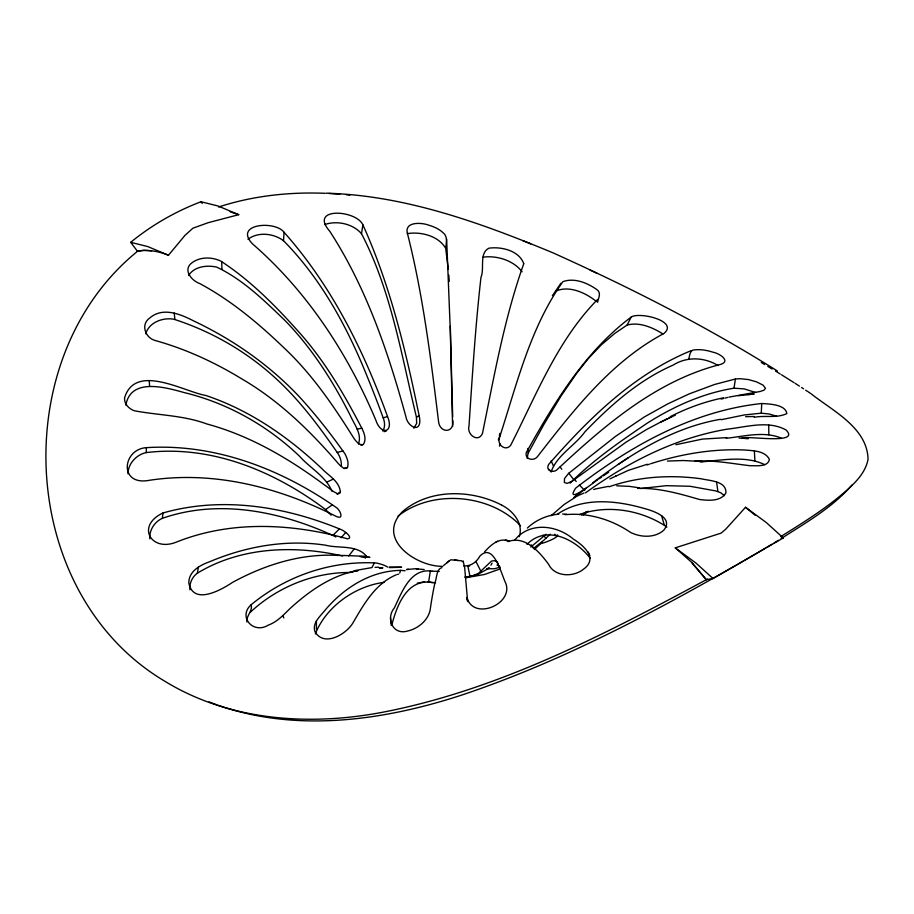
<?xml version="1.0" encoding="UTF-8"?>
<svg xmlns="http://www.w3.org/2000/svg" width="914" height="914" viewBox="0 0 914 914"><rect width="100%" height="100%" fill="white"/><g stroke="black" fill="none" stroke-linecap="round" stroke-linejoin="round"><path stroke-width="1.37" d="M597.585 302.294C598.407 298.01 601.972 292.297 596.111 289.064C586.811 282.666 574.049 277.559 562.898 281.672C530.051 327.635 516.684 384.92 499.318 438.069C497.147 444.627 505.305 451.665 510.572 445.461C536.244 395.294 557.243 340.396 597.607 299.449M551.085 472.081C556.42 455.549 575.055 445.666 584.971 431.762C610.575 405.188 638.909 380.007 673.092 365.12C686.905 356.391 704.214 357.123 718.016 365.497M315.33 633.916C326.184 606.45 355.215 585.977 384.486 582.287M127.994 473.829C128.017 463.672 136.46 454.612 146.194 452.59L146.4 447.654C214.47 443.336 280.495 468.688 335.667 507.099C339.825 509.018 344.841 520.352 336.261 516.433C278.233 486.911 212.139 470.07 147.051 480.673C118.797 484.351 122.887 449.117 146.4 447.654M721.157 419.72L744.167 414.979L761.259 413.174L761.739 403.52C769.439 403.954 785.583 404.491 786.84 413.585C776.923 418.441 764.824 415.15 754.199 417.298M341.379 466.3C341.642 461.901 340.374 457.48 338.111 453.732C318.952 426.164 298.821 398.881 273.629 376.465C244.986 350.645 210.631 331.062 173.934 319.249C163.012 317.215 148.982 322.276 145.76 333.793M125.881 405.165C130.668 377.219 166.028 387.525 184.502 392.654C227.643 403.108 267.368 425.581 299.461 456.155C309.88 468.002 325.898 476.32 332.068 491.401M382.715 431.054C385.045 427.786 384.885 423.399 383.834 419.686C377.459 401.966 370.524 384.451 363.304 367.051C343.915 321.02 318.815 276.462 283.5 240.702L284.083 232.327C275.114 220.228 233.333 223.759 252.458 243.832C307.241 291.349 347.754 353.592 375.814 420.086C380.841 435.795 394.3 432.79 387.525 416.521C363.601 350.073 331.325 285.374 284.083 232.327M340.362 492.006C339.551 481.221 328.217 475.451 321.659 468.436C288.241 436.903 249.739 410.123 205.844 395.488C184.308 391.82 135.398 362.595 124.612 397.727C123.916 403.851 128.988 408.935 134.415 410.774C158.419 415.322 183.543 415.287 206.895 423.982C249.956 435.624 288.767 458.451 324.333 484.854C328.503 487.482 332.045 491.184 336.592 493.194C339.642 495.514 343.104 489.059 337.175 494.337M366.034 555.723C356.494 544.595 338.511 548.606 325.738 545.224C286.562 539.191 246.312 546.264 210.026 561.584C200.326 565.058 188.672 571.09 188.81 582.995C193.437 605.696 220.982 590.033 232.556 582.378C264.5 564.943 300.615 553.393 337.346 555.404C346.475 555.461 355.615 555.952 364.732 556.272C366.743 555.735 366.091 555.484 365.223 558.226M499.512 446.169L499.775 443.507M246.871 621.966C246.117 615.533 252.87 611.352 251.167 604.725C286.139 575.854 331.074 560.465 376.408 563.001C380.293 563.927 384.417 565.001 387.81 567.126M448.214 269.104C447.552 262.981 446.775 256.88 445.963 250.767C445.164 244.644 448.945 237.16 442.97 232.636C438.983 228.888 433.83 226.672 428.643 225.141C421.228 222.331 403.68 221.474 407.575 233.995C423.113 295.485 430.848 358.596 438.537 421.434C439.783 433.556 454.475 433.305 452.784 420.509M149.827 538.803C149.119 530.269 154.557 521.734 162.326 518.329L163.035 512.948C222.525 496.016 285.602 506.505 341.779 529.857C344.395 531.091 353.649 537.809 347.708 538.872C291.932 523.368 231.265 520.203 176.642 542.002C151.198 552.502 135.478 525.813 163.035 512.948M570.085 483.186C592.752 460.393 620.046 441.542 646.735 423.49C673.298 406.559 702.74 393.237 733.999 388.199L735.416 379.002L740.351 378.704L748.577 379.596L756.529 381.858L763.144 385.194L765.498 388.359L764.035 390.152L760.311 391.455L728.846 397.144M413.836 428.255L416.658 423.422L416.453 417.184C401.406 355.249 391.226 290.778 361.498 233.676L362.881 224.833C356.22 209.797 308.258 206.747 329.794 231.311C366.434 287.807 388.244 352.221 405.93 416.761C407.587 427.101 421.731 433.944 419.572 417.915C406.193 352.187 390.609 286.173 362.881 224.833M391.706 625.439C396.356 607.25 405.839 580.87 428.575 582.115L430.38 570.964L431.945 571.136M189.906 589.781C189.244 583.452 192.191 576.86 197.378 573.158L198.407 566.943M430.38 570.964C409.769 569.022 401.566 593.095 394.3 607.993C385.628 618.344 392.757 635.39 407.427 631.071C417.892 628.752 428.06 620.606 430.186 609.798C431.454 600.692 433.019 591.621 434.961 582.629C436.915 578.162 436.332 568.942 441.896 567.605M452.601 426.415L450.305 330.777L446.638 239.045M499.375 435.532L499.889 433.385M519.232 536.667C523.722 523.562 513.062 510.869 501.969 505.259M688.745 359.076C689.841 354.963 690.013 349.274 695.291 349.822C696.879 349.651 698.479 349.628 700.078 349.696C704.443 349.913 708.738 350.839 712.886 352.176C719.855 353.421 732.468 361.944 718.724 364.88C655.338 381.549 604.6 425.513 557.666 469.088C553.873 473.681 545.075 470.881 548.617 464.506C588.65 418.715 633.973 373.917 691.35 350.588M399.715 573.009L400.606 570.37L405.108 570.77M358.505 443.873C362.093 433.67 354.141 424.313 350.336 415.573C332.97 381.229 312.097 348.348 285.157 320.677C264.409 300.683 242.918 279.49 216.641 267.094C206.987 264.946 194.362 266.362 188.65 275.411M347.594 467.123C348.931 462.61 347.046 457.845 344.955 453.847C331.234 434.333 316.393 415.516 300.352 397.853C270.156 365.463 233.264 339.608 193.288 320.745C180.207 313.993 162.589 306.796 149.725 318.026C140.448 324.344 145.223 337.757 154.98 340.442C185.633 348.942 214.779 362.378 241.913 378.967C278.005 399.989 308.384 429.157 335.655 460.496C337.792 462.907 339.779 465.557 342.51 467.351C344.761 470.607 351.73 465.375 344.018 468.505M498.358 439.851L499.798 436.298M462.233 561.733L463.124 560.899L464.678 567.8L467.66 601.629M554.889 534.21L554.832 535.535L556.375 535.216M527.287 458.451L527.961 453.527L543.921 424.416L561.139 395.853L576.334 373.746L588.365 358.471L601.286 344.898L614.814 333.382L627.107 325.053L631.174 317.089C638.795 311.56 679.068 320.848 664.032 333.416C611.089 361.601 573.706 410.078 537.592 456.463C534.005 461.559 524.59 459.593 526.27 452.579C554.101 402.983 584.789 351.776 631.174 317.089M371.918 567.594L374.409 562.887M463.821 565.915C470.756 566.394 476.72 562.064 479.861 556.158C493.709 541.739 501.363 574.575 505.819 583.406C513.291 603.651 475.383 620.435 467.362 599.001M490.932 565.218L491.366 564.441M491.652 563.938L492.086 563.184M400.606 570.37C369.564 570.873 342.339 588.89 323.248 612.391C318.666 617.693 312.051 624.216 315.102 631.905C324.07 647.066 345.583 634.67 352.655 623.382C363.589 604.634 375.368 583.452 396.322 574.78M553.438 294.205L560.899 283.249M497.696 562.03L494.531 560.659L491.458 561.093L478.548 573.295L471.921 576.106L464.735 577.088M348.714 555.986L354.175 548.937M552.376 295.633L553.084 294.674M557.586 534.941C558.694 538.609 534.233 546.401 541.911 542.413M851.974 485.003C832.574 507.499 806.182 522.5 781.459 538.415M341.173 537.752L345.698 532.462M541.602 542.779L534.37 549.531M498.221 563.504L497.067 565.298L499.364 565.846M251.167 604.725C237.8 616.447 252.95 634.59 268.259 625.142C277.136 621.977 283.5 614.905 290.058 608.518C308.566 591.678 329.943 576.346 354.861 571.113M363.509 444.215C367.028 438.492 363.498 431.214 360.607 425.901C343.538 393.214 324.676 361.167 300.146 333.45C276.394 306.704 250.962 280.758 220.857 261.141C211.522 256.583 199.024 256.685 190.889 263.643C183.097 270.807 192.111 280.884 199.618 283.5C232.842 301.266 261.724 326.127 288.596 352.278C314.05 377.254 334.204 406.879 353.055 436.972C354.358 439.097 355.877 441.108 357.751 442.764C358.951 445.701 366.777 444.033 360.836 445.084M168.462 255.246L184.971 235.389L192.923 228.203L208.084 222.719L238.725 214.676L217.955 205.97L200.977 201.743C175.602 211.431 151.713 225.084 130.702 242.324L137.397 251.213C147.725 249.362 158.716 251.201 168.462 255.246L147.68 246.552L130.702 242.324M162.326 518.329C218.766 498.701 279.901 511.28 332.822 535.433L339.437 528.886M398.024 516.102C432.528 488.853 490.452 493.994 520.58 525.779M530.806 547.018L546.092 534.267M514.376 540.528C529.115 521.563 556.477 524.705 573.318 539.066C583.909 545.635 598.636 558.66 583.258 569.376C573.169 577.397 554.707 576.985 548.56 564.269C539.568 551.953 524.933 535.284 508.104 541.591M544.55 539.523L550.297 534.21M544.001 540.06L533.548 548.4L531.308 544.858M247.98 239.285C258.045 231.539 273.663 233.344 283.5 240.702M551.131 515.69L564.121 504.505L576.026 496.816M250.379 612.163C277.399 587.051 313.639 572.221 350.645 572.472M484.591 551.827C490.384 545.601 497.822 538.14 507.259 540.528M443.701 565.412L450.796 559.791L461.604 560.808M446.729 562.841L448.785 561.002M527.378 528.041C535.901 519.986 547.143 515.05 558.842 514.194M526.99 544.356C546.698 524.305 575.923 539.66 590.261 558.26M663.941 420.349L646.438 429.58L626.193 442.056L572.015 481.267L567.171 483.357L564.349 482.535L564.544 478.49L568.462 473.521L615.351 436.515L644.427 416.898L668.123 403.691L689.43 393.797L714.622 384.463L735.416 379.002M745.538 507.281L725.739 529.195L721.077 533.125L675.275 547.852L691.144 561.859L706.236 579.682L713.023 578.516L783.298 537.946L766.32 522.568L745.538 507.281L755.227 515.313M138.414 250.573C5.884 356.848 16.795 593.163 164.543 681.067C229.014 720.7 308.349 726.15 381.298 712.509C497.65 690.31 604.063 634.807 707.447 579.099M555.918 291.086C569.319 285.145 585.908 292.914 596.545 301.586M583.429 514.559L586.799 511.886M580.116 492.68L574.038 497.524L586.48 487.848M583.543 514.765L588.228 511.177M592.603 482.935C630.58 453.984 672.875 427.421 720.723 419.275M581.704 515.005L586.114 511.829M597.836 479.587C598.796 478.582 563.424 506.927 575.614 488.19C629.826 446.34 692.481 410.809 761.739 403.52M146.194 452.59C211.225 444.741 274.371 471.11 325.567 509.544L332.468 504.779M585.474 492.886C627.815 462.244 675.423 437.852 727.407 429.134C746.384 427.078 768.114 420.074 786.051 429.98C801.555 445.506 743.962 434.836 741.734 438.354M618.298 464.392L628.192 457.765M603.24 475.908L608.655 472.252M599.23 478.719L601.595 477.131M557.563 514.114C582.709 497.033 615.556 500.301 643.342 508.218C652.482 510.652 674.258 517.324 663.793 530.189C654.858 538.186 640.794 537.523 630.557 532.428C611.637 519.506 588.205 512.457 565.275 514.673M780.784 536.575C804.114 522.02 827.673 507.419 848.226 489.001C857.104 480.89 865.901 471.407 868.049 459.182C867.237 427.718 832.928 411.049 811.346 393.968M774.124 542.916L778.374 540.323M766.515 547.509L771.999 544.207M765.418 548.172L744.567 560.396M197.378 573.158C240.896 546.778 294.148 544.995 342.693 555.998M736.547 565.023L737.278 564.589M735.816 565.446C648.049 615.545 557.951 662.89 461.867 695.028C384.143 720.472 296.913 732.925 218 705.231M739.483 563.321L738.021 564.167M743.847 560.819L740.214 562.898M416.453 417.184L419.16 415.687M609.924 478.867L628.238 470.402L647.238 464.266M577.134 496.222L578.254 495.639M615.659 475.943L616.287 475.623M670.248 416.67C687.088 408.078 704.991 401.543 723.534 397.819M665.129 419.777L667.506 418.635M579.385 495.08L583.989 492.989M326.584 482.284L333.324 479.062M661.016 421.971L675.435 415.093M324.676 224.57C336.98 220.297 352.85 223.702 361.498 233.676M668.705 418.075L671.105 416.955M500.038 568.976L484.42 574.495L465.592 577.785M497.57 541.259L495.959 541.979M627.107 325.053C639.469 321.751 652.63 327.452 662.97 333.987M579.362 514.582C607.936 504.128 642.176 510.218 666.889 527.047M609.044 486.796C638.44 476.502 670.556 474.56 701.301 478.81C709.39 480.775 726.87 480.913 725.865 493.034C720.655 501.683 708.304 500.586 699.61 499.512C679.445 493.663 658.994 487.779 637.709 488.407M647.192 464.963L649.454 464.163M500.346 567.137L494.36 568.759L486.556 568.725L489.447 567.937L477.337 574.678L465.523 577.385M650.597 463.775C680.713 454.064 712.566 448.603 744.259 449.985C752.736 450.728 764.904 450.545 769.382 459.342C768.08 467.34 756.209 465.512 750.166 465.729C731.748 463.592 713.411 459.891 694.743 461.25M383.195 417.892L387.525 416.521M218.572 206.998C252.778 195.836 289.064 191.871 324.927 193.3M384.04 431.682L386.428 430.985M593.666 489.527L595.368 489.036M407.244 233.63C420.874 231.448 438.297 235.778 445.598 248.174M675.914 444.707L702.386 439.097L726.744 437.623M137.397 251.213L143.852 250.242L151.564 250.79M424.667 581.75L417.344 583.155M482.889 257.188C496.862 255.246 513.451 260.387 522.1 271.766M596.179 488.807L608.438 486.362M721.18 399.075L723.728 398.413M337.209 452.43L343.013 450.945M725.008 398.093L727.567 397.453M355.215 570.519L371.461 567.674M397.453 574.438L398.584 574.163M357.1 429.157L361.807 428.175M357.797 570.656L351.136 571.958L357.934 570.633M408.375 569.205L406.536 569.559L415.413 568.737L424.21 569.571M640.6 488.51L666.352 485.677L690.024 486.271L715.879 490.944L720.723 492.749L724.436 495.708M726.253 438.274C744.145 436.458 763.898 430.802 781.276 438.137M781.207 538.312L783.298 537.946M700.25 461.936C721.169 460.542 744.979 455.103 764.71 464.643M468.025 566.234L469.67 566.017M738.204 395.728L754.141 394.06L747.629 394.482M733.999 388.199L744.236 388.896L755.592 392.483M379.31 568.062L382.715 567.777M667.46 461.067L683.272 460.53L703.083 461.524M439.246 571.433L432.105 571.159M375.06 567.388L378.636 567.183M379.961 568.074L382.692 567.948M389.513 567.628L401.589 567.228L389.307 567.034M745.618 416.681L754.027 416.498M616.721 485.814L629.346 486.362L639.572 487.87M761.259 413.174L769.097 413.985L776.58 416.201M428.575 582.115L432.768 582.584M418.144 568.828L416.144 568.748M325.99 193.185C405.028 195.299 480.41 222.753 552.639 252.687C629.895 287.43 705.608 325.91 777.38 370.981M435.532 582.755L433.83 582.664M562.613 514.022L566.509 514.194M329.017 193.482L339.825 194.179M434.356 582.698L430.46 582.332M739.026 438L748.2 438.731M360.162 556.569L369.884 557.369L361.076 556.569M346.36 194.762L349.856 195.128M442.856 566.337C416.601 566.886 375.654 539.066 402.263 511.851C428.986 488.487 471.373 489.298 501.706 505.099M509.327 540.837L505.385 540.311L507.384 540.574M430.128 582.264L427.524 581.795M458.028 560.522L454.441 559.825M230.1 211.797L238.725 214.676M332.822 535.433L334.193 536.027M209.032 701.883L216.721 704.763M522.785 240.645L530.668 243.81L529.937 243.49M597.356 273.503L589.976 270.03M761.282 362.527L764.572 364.492M767.829 366.434L772.09 369.016M335.004 536.472L335.826 536.998M775.426 371.038L780.236 373.986M325.567 509.544L331.131 515.188M781.436 374.729L793.992 382.612M795.111 383.32L799.407 386.096M801.555 387.479L803.6 388.827M805.657 390.187L807.702 391.535M808.444 392.026L810.627 393.488M675.275 547.852L696.045 563.138L713.023 578.516M550.959 471.304L548.834 469.316M692.161 562.898L706.328 579.67M579.362 484.957L584.732 490.51M543.042 535.124L545.955 538.197M574.563 479.462L576.22 481.518M560.111 467.065L561.802 469.236M568.805 473.258L573.318 479.13M200.977 201.743L202.234 203.411M475.908 561.39L480.958 571.421M588.239 552.045L589.861 555.575M551.131 460.862L553.484 466.026M282.826 615.682L283.843 617.967M661.542 515.542L664.112 524.362M467.785 565.572L469.99 576.563M466.574 597.493L467.065 600.087M716.587 482.021L717.913 491.504M174.186 312.999L174.905 319.454M527.869 448.454L528.326 452.876M390.529 617.83L391.238 625.473M448.785 275.137L449.265 281.363M149.256 380.544L149.576 385.994M754.37 450.853L754.873 460.782M221.691 261.598L221.953 269.082M452.681 416.773L450.305 326.287M768.731 424.999L768.823 434.778M316.393 620.926L316.461 629.255M523.745 263.758C504.231 318.632 494.108 376.511 482.466 433.43C478.033 443.427 466.426 434.139 469.019 425.947C472.275 376.339 475.371 326.686 480.981 277.273C484.774 268.659 478.845 253.064 489.001 248.174C501.546 246.414 519.346 250.779 523.745 263.758"/></g></svg>
